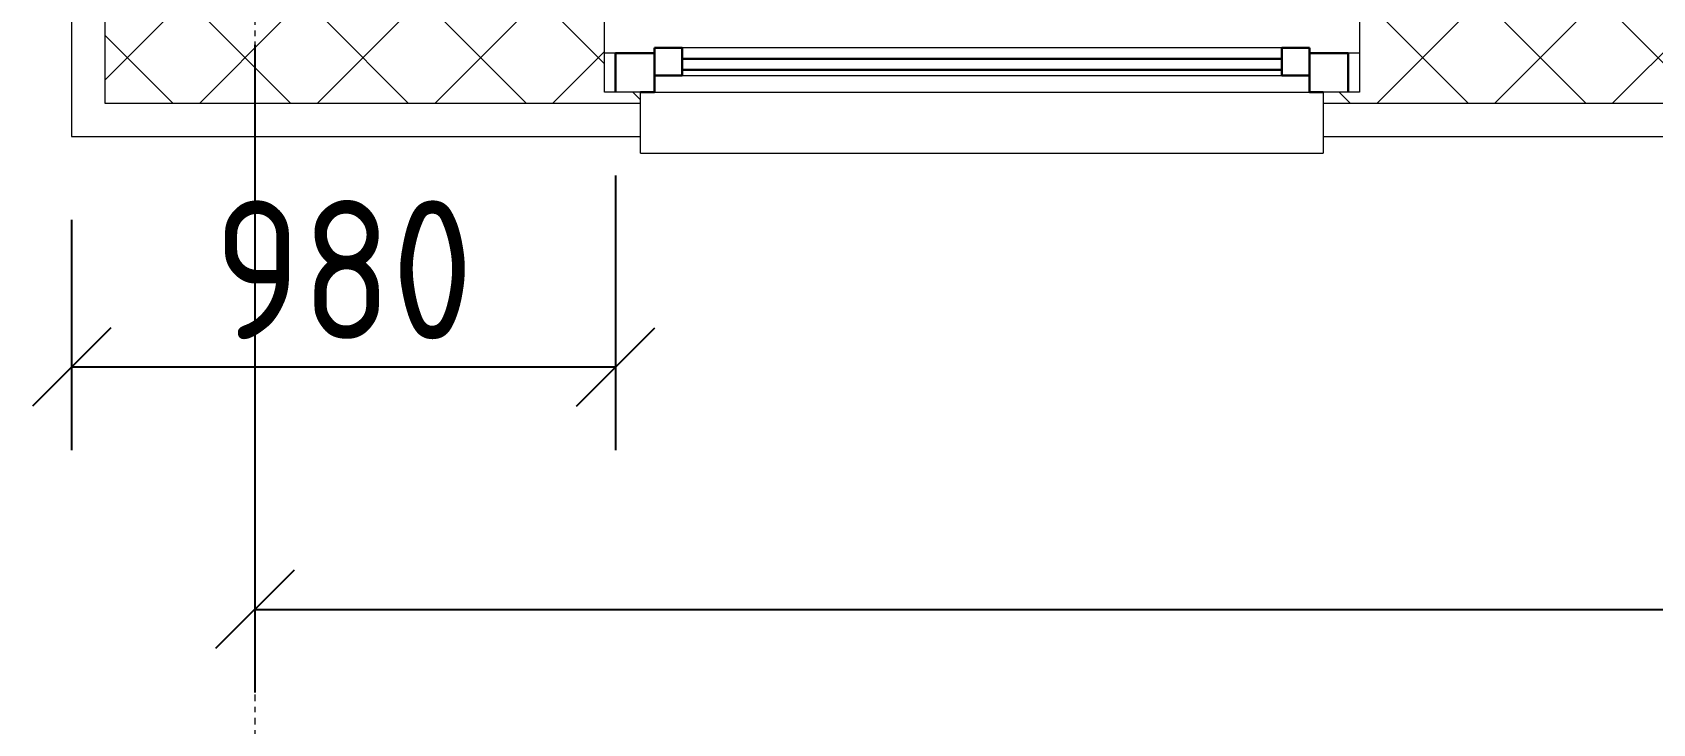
# Model space of a CAD drawing. Header units: millimetres. Extents: x -174154 to -170572, y -111302 to -109817.
# Drawn here: x -174127.66 to -174098.47, y -110947.49 to -110935.04 of the extents above; entities that cross this region are included whole.
import ezdxf

# ---------------------------------------------------------------- set-up
doc = ezdxf.new("R2010")
doc.units = ezdxf.units.MM
doc.linetypes.add('ACAD_ISO02W100', pattern=[15, 12, -3])
doc.linetypes.add('ADSK_Линия сетки', pattern=[21, 12, -3, 3, -3])
doc.layers.get('Defpoints').update_dxf_attribs({"color": 70})
for name, color, linetype, lineweight in [('!Подложка', 252, 'ACAD_ISO02W100', 25), ('Каркас_Импост', 7, 'Continuous', 18), ('Окна', 7, 'Continuous', 18), ('Оси', 7, 'Continuous', 9), ('Остекление', 7, 'Continuous', 30), ('Отлив', 7, 'Continuous', 18), ('Подоконник_Верхний брус', 7, 'Continuous', 18), ('Размеры', 7, 'Continuous', 9), ('Стены разрез', 7, 'Continuous', 40), ('Стены штриховка', 7, 'Continuous', 18)]:
    doc.layers.add(name, color=color, linetype=linetype, lineweight=lineweight)
doc.styles.add('GOST Common', font='GOST Common.ttf', dxfattribs={"width": 0.9, "height": 250})
doc.dimstyles.new('ADSK_Проверочный', dxfattribs={"dimscale": 304.8, "dimtxt": 251.4287490705518, "dimasz": 0.4639107611548557, "dimexe": 0.4921259842519685, "dimexo": 0.4921259842519685, "dimgap": 0.1640419947506562, "dimtad": 1, "dimdec": 0, "dimdsep": 46, "dimtxsty": 'GOST Common', "dimblk1": 'OBLIQUE', "dimblk2": 'OBLIQUE', "dimsah": 1, "dimcen": 0.09, "dimazin": 0, "dimtfac": 1, "dimtdec": 4, "dimtix": 1, "dimtmove": 0, "dimatfit": 3, "dimfxl": 1, "dimtvp": 1, "dimtolj": 1, "dimtzin": 0, "dimarcsym": 2})

# ---------------------------------------------------------------- blocks, each defined once
blk = doc.blocks.new('B2B_Окно_1створка - 1320х1460h-729011-В_АР_ПЭ_03 Этаж')
at = {"layer": 'Каркас_Импост', "lineweight": 30}
for p, q in [((-660.0000000000082, 135.0000000000019), (-660.0000000000083, 65.00000000000188)), ((-590.0000000000081, 135.0000000000017), (-615.0000000000084, 135.0000000000018)), ((-590.0000000000082, 105.0000000000029), (-590.0000000000081, 135.0000000000017)), ((589.999999999992, 134.9999999999978), (589.9999999999919, 104.999999999999)), ((614.9999999999613, 134.9999999999977), (589.999999999992, 134.9999999999978)), ((659.9999999999919, 64.99999999999763), (659.9999999999923, 134.9999999999974)), ((-540.0000000000061, 104.9999999999996), (-590.0000000000061, 104.9999999999996)), ((-590.0000000000061, 104.9999999999996), (-590.0000000000061, 54.99999999999958)), ((-540.0000000000061, 54.99999999999958), (-540.0000000000061, 104.9999999999996)), ((539.9999999999905, 104.9999999999996), (539.9999999999905, 54.99999999999958)), ((589.9999999999905, 104.9999999999996), (539.9999999999905, 104.9999999999996)), ((589.9999999999905, 54.99999999999958), (589.9999999999905, 104.9999999999996)), ((-660.0000000000083, 65.00000000000188), (-590.0000000000083, 65.00000000000166)), ((589.9999999999917, 64.99999999999783), (659.9999999999919, 64.99999999999763)), ((-590.0000000000061, 54.99999999999958), (-540.0000000000061, 54.99999999999958)), ((539.9999999999905, 54.99999999999958), (589.9999999999905, 54.99999999999958))]:
    blk.add_line(p, q, dxfattribs=at)
at = {"layer": 'Каркас_Импост'}
for p, q in [((589.9999999999923, 134.9999999999978), (-590.0000000000082, 135.0000000000017)), ((539.9999999999905, 104.9999999999996), (-540.0000000000061, 104.9999999999996)), ((-540.0000000000061, 54.99999999999958), (539.9999999999905, 54.99999999999958))]:
    blk.add_line(p, q, dxfattribs=at)
at = {"layer": 'Остекление'}
for p, q in [((539.9999999999918, 94.99999999999783), (-540.0000000000081, 95.00000000000131)), ((-540.0000000000081, 95.00000000000131), (-540.0000000000082, 75.00000000000134)), ((539.9999999999917, 74.99999999999785), (539.9999999999918, 94.99999999999783)), ((-540.0000000000082, 75.00000000000134), (539.9999999999917, 74.99999999999785))]:
    blk.add_line(p, q, dxfattribs=at)
blk = doc.blocks.new('В2В_Подоконник_ПВХ - ПВХ-717279-В_АР_ПЭ_03 Этаж')
at = {"layer": 'Подоконник_Верхний брус'}
for p, q in [((-680.0000000000001, 0), (-659.9999999999925, 0)), ((660.0000000000052, 0), (680.0000000000001, 0)), ((-700.0000000000006, -279.9999999999951), (-700.0000000000007, -329.9999999999969)), ((699.9999999999997, -329.9999999999991), (699.9999999999998, -279.9999999999973)), ((-700.0000000000007, -329.9999999999969), (699.9999999999997, -329.9999999999991))]:
    blk.add_line(p, q, dxfattribs=at)
blk = doc.blocks.new('B2B_Отлив - Отлив_металлический-717280-В_АР_ПЭ_03 Этаж')
at = {"layer": 'Отлив'}
for p, q in [((-614.9999999999999, 79.999999999991), (-614.9999999999999, 110.0000000000041)), ((614.9999999999999, 110.0000000000041), (-614.9999999999999, 110.0000000000041)), ((614.9999999999999, 110.0000000000041), (614.9999999999999, 79.99999999999099)), ((-614.9999999999999, 0.9999999999999765), (614.9999999999999, 0.9999999999999765))]:
    blk.add_line(p, q, dxfattribs=at)
blk = doc.blocks.new('_Oblique')
at = {"color": 0, "linetype": 'ByBlock', "lineweight": -2}
blk.add_line((-0.5, -0.5), (0.5, 0.5), dxfattribs=at)
blk = doc.blocks.new('*D532')
at = {"layer": 'Defpoints', "color": 0, "transparency": 16777216}
for p in [(329.9999999999964, 314.9999999998436), (7830.000127035062, 314.9999999998199), (7830.000127035062, -851.8281875338507)]:
    blk.add_point(p, dxfattribs=at)
at = {"layer": 'Размеры', "color": 0, "lineweight": -2, "transparency": 16777216}
for p, q in [((329.9999999999964, 164.9999999998436), (329.9999999999963, -1001.828187533851)), ((7830.000127035062, 164.9999999998199), (7830.000127035062, -1001.828187533851)), ((329.9999999999963, -851.8281875338507), (7830.000127035062, -851.8281875338507))]:
    blk.add_line(p, q, dxfattribs=at)
at = {"layer": 'Размеры', "color": 0, "lineweight": -2, "transparency": 16777216, "xscale": 141.4, "yscale": 141.4, "zscale": 141.4, "rotation": 180}
blk.add_blockref('_Oblique', (329.9999999999963, -851.8281875338507), dxfattribs=at)
at = {"layer": 'Размеры', "color": 0, "lineweight": -2, "transparency": 16777216, "xscale": 141.4, "yscale": 141.4, "zscale": 141.4}
blk.add_blockref('_Oblique', (7830.000127035062, -851.8281875338507), dxfattribs=at)
at = {"layer": 'Размеры', "color": 0, "transparency": 16777216, "insert": (4080.000063517529, -676.8281875338507), "char_height": 250, "width": 756.8431497445762, "attachment_point": 5, "style": 'GOST Common'}
blk.add_mtext('\\A1;7500', dxfattribs=at)
blk = doc.blocks.new('*D537')
at = {"layer": 'Defpoints', "color": 0, "transparency": 16777216}
for p in [(980.0103435404453, 80.00000000000182), (0, 0), (980.0103435404453, -415.1221122847874)]:
    blk.add_point(p, dxfattribs=at)
at = {"layer": 'Размеры', "color": 0, "lineweight": -2, "transparency": 16777216}
for p, q in [((980.0103435404453, -69.99999999999818), (980.0103435404453, -565.1221122847874)), ((-9.184850993605149e-15, -150), (-3.46037492968478e-14, -565.1221122847874)), ((-2.541889830324265e-14, -415.1221122847874), (980.0103435404453, -415.1221122847874))]:
    blk.add_line(p, q, dxfattribs=at)
at = {"layer": 'Размеры', "color": 0, "lineweight": -2, "transparency": 16777216, "xscale": 141.4, "yscale": 141.4, "zscale": 141.4, "rotation": 180}
blk.add_blockref('_Oblique', (-2.541889830324265e-14, -415.1221122847874), dxfattribs=at)
at = {"layer": 'Размеры', "color": 0, "lineweight": -2, "transparency": 16777216, "xscale": 141.4, "yscale": 141.4, "zscale": 141.4}
blk.add_blockref('_Oblique', (980.0103435404453, -415.1221122847874), dxfattribs=at)
at = {"layer": 'Размеры', "color": 0, "transparency": 16777216, "insert": (490.0051717702227, -240.1221122847874), "char_height": 250, "width": 567.6323623084321, "attachment_point": 5, "style": 'GOST Common'}
blk.add_mtext('\\A1;980', dxfattribs=at)
blk = doc.blocks.new('A$C7b4e20c5')
at = {"layer": 'Стены разрез', "lineweight": 20, "true_color": 0x636466}
h = blk.add_hatch(dxfattribs=at)
h.set_pattern_fill('FP_1', color=251, style=0, pattern_type=2)
h.set_pattern_definition([(45, (30280.00000000015, 12304.99999999978), (-106.0660171779821, 106.0660171779821), []), (135, (30280.00000000015, 12304.99999999978), (-106.0660171779821, -106.0660171779821), [])])
h.paths.add_polyline_path([(15029.99999999991, 59.99999999994725), (15029.99999999991, 209.9999999999472), (10900.01034354043, 209.9999999999563), (10900.01034354044, 79.99999999995998), (10835.01034354043, 79.99999999995998), (10835.01034354043, 59.99999999995634), (12138.85495140086, 59.99999999995634)])
h.paths.add_polyline_path([(9134.308470550255, 59.99999999996544), (9605.010343540456, 59.99999999996544), (9605.010343540456, 79.99999999995998), (9540.01034354043, 79.99999999995998), (9540.01034354043, 209.9999999999654), (6600.010343540423, 209.9999999999745), (6600.010343540427, 79.99999999996908), (6535.010343540423, 79.99999999996908), (6535.01034354042, 59.99999999997272)])
h.paths.add_polyline_path([(5305.010343540453, 59.99999999997272), (5305.010343540453, 79.99999999996908), (5240.010343540423, 79.99999999996908), (5240.010343540423, 209.9999999999745), (2320.010343540423, 209.9999999999909), (2320.010343540423, 79.99999999998545), (2255.01034354042, 79.99999999998545), (2255.01034354042, 59.99999999999091), (3125.215508849058, 59.99999999998181)])
h.paths.add_polyline_path([(59.9999999999709, 59.99999999999091), (1025.010343540449, 59.99999999999091), (1025.010343540449, 79.99999999998545), (960.0103435404235, 79.99999999998545), (960.0103435404235, 209.9999999999909), (59.9999999999709, 209.9999999999909)])
h.paths.add_polyline_path([(14215.01034354044, 104.9999999979882), (14165.01034354045, 104.9999999979882), (14165.01034354045, 114.9999999979937), (13115.01034354045, 114.9999999979937), (13115.01034354045, 104.9999999979882), (13065.01034354045, 104.9999999979973), (13065.01034354045, 154.9999999980027), (13115.01034354045, 154.9999999980027), (13115.01034354045, 134.9999999979991), (14165.01034354045, 134.9999999979991), (14165.01034354045, 154.9999999979937), (14215.01034354044, 154.9999999979937), (14215.01034354044, 121.966474973502)])
at = {"layer": 'Оси', "linetype": 'ADSK_Линия сетки'}
blk.add_line((330.0000000000182, 16592.85830273533), (329.9999999999891, -2195.000000000127), dxfattribs=at)
at = {"layer": 'Стены разрез', "color": 251, "lineweight": 20, "true_color": 0x636466}
for p, q in [((2.182787284255028e-11, 14679.99999999988), (0, 0)), ((960.010343540449, 80), (960.010343540449, 429.9999999999982)), ((2320.010343540442, 429.9999999999927), (2320.010343540449, 79.99999999999454)), ((1025.010343540474, 80), (960.010343540449, 80)), ((1025.010343540471, -1.818989403545856e-12), (1025.010343540474, 80)), ((2320.010343540449, 79.99999999999454), (2255.010343540445, 79.99999999999454)), ((2255.010343540445, 79.99999999999454), (2255.010343540442, -7.275957614183426e-12)), ((0, 0), (1025.010343540471, -1.818989403545856e-12)), ((2255.010343540442, -7.275957614183426e-12), (5305.010343540474, -1.637090463191271e-11))]:
    blk.add_line(p, q, dxfattribs=at)
at = {"layer": 'Стены штриховка', "color": 251, "lineweight": 20, "true_color": 0x636466}
for p, q in [((60.0000000000291, 14619.99999999987), (60.00000000000364, 60)), ((60.00000000000364, 60), (1025.010343540474, 59.99999999999636)), ((2255.010343540445, 59.99999999999272), (5305.010343540474, 59.99999999998181))]:
    blk.add_line(p, q, dxfattribs=at)
at = {"layer": 'Окна', "color": 251, "lineweight": 20, "true_color": 0x636466, "rotation": 180}
for name, p in [('В2В_Подоконник_ПВХ - ПВХ-717279-В_АР_ПЭ_03 Этаж', (1640.010343540445, 149.9999999999964)), ('B2B_Окно_1створка - 1320х1460h-729011-В_АР_ПЭ_03 Этаж', (1640.010343540438, 214.9999999999964)), ('B2B_Отлив - Отлив_металлический-717280-В_АР_ПЭ_03 Этаж', (1640.010343540442, 79.99999999999454))]:
    blk.add_blockref(name, p, dxfattribs=at)
at = {"layer": 'Размеры'}
for base, p1, p2, override, picture, middle in [((7830.000127035062, -851.8281875338507), (329.9999999999964, 314.9999999998436), (7830.000127035062, 314.9999999998199), {"dimpost": '<>', "dimfxl": 7500.000127035066}, '*D532', (4080.000063517529, -676.8281875338507)), ((980.0103435404453, -415.1221122847874), (0, 0), (980.0103435404453, 80.00000000000182), {"dimpost": '<>', "dimfxl": 983.2701935105437}, '*D537', (490.0051717702227, -240.1221122847874))]:
    dim = blk.add_linear_dim(base=base, p1=p1, p2=p2, dimstyle='ADSK_Проверочный', override=override, dxfattribs=at)
    dim.commit()
    dim.dimension.update_dxf_attribs({"geometry": picture, "text_midpoint": middle})

msp = doc.modelspace()

# ---------------------------------------------------------------- block references
at = {"layer": '!Подложка', "ltscale": 20, "xscale": 0.01, "yscale": 0.01, "zscale": 0.01}
msp.add_blockref('A$C7b4e20c5', (-174126.9501441634, -110936.9123824751), dxfattribs=at)

doc.saveas('drawing.dxf')
